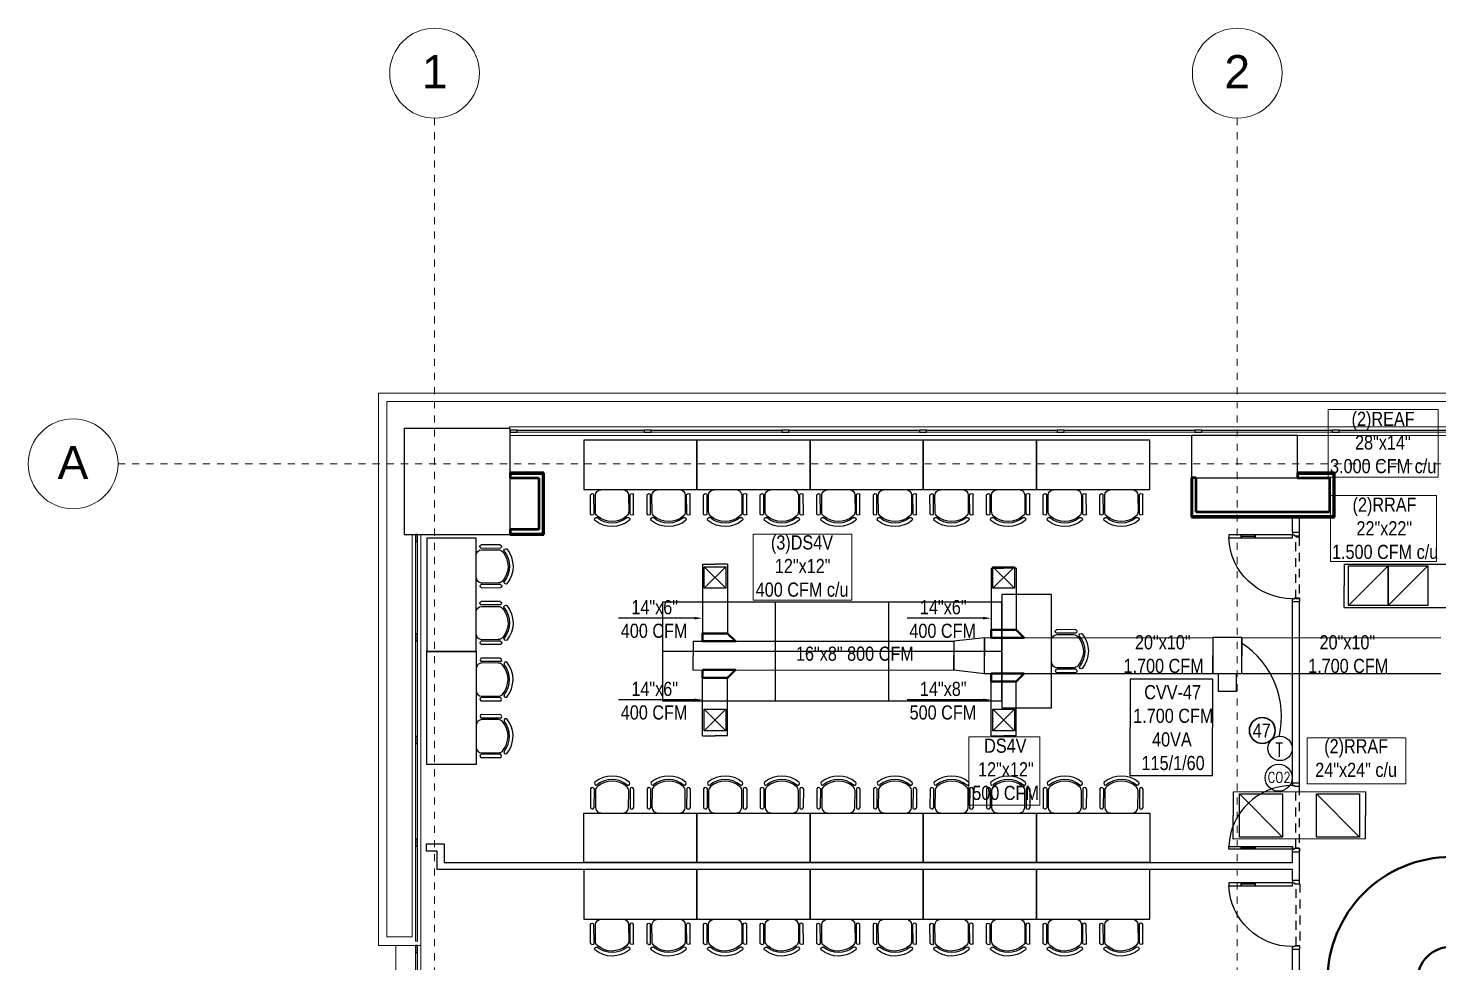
# Model space of a CAD drawing. Header units: inches. Extents: x -3 to 209, y -384 to 20.
# Drawn here: x 121.41 to 141.35, y 7.06 to 20.26 of the extents above; entities that cross this region are included whole.
import ezdxf
from ezdxf import colors
from ezdxf.entities.mleader import LeaderData, LeaderLine
from ezdxf.math import Vec2, Vec3

# ---------------------------------------------------------------- set-up
doc = ezdxf.new("R2010")
doc.units = ezdxf.units.IN
doc.header["$MEASUREMENT"] = 0
for name, pattern in [('Grid Line 1_2_', [0.022225, 0.0127, -0.003175, 0.003175, -0.003175]), ('Hidden', [7.1438, 4.7625, -2.3813]), ('HIDDEN2', [0.1875, 0.125, -0.0625])]:
    doc.linetypes.add(name, pattern=pattern)
for name, color, linetype, lineweight in [('A-GLAZ-CURT', 253, 'Continuous', 9), ('A-GLAZ-CWMG', 253, 'Continuous', 9), ('A-WALL-PATT', 253, 'Continuous', 50), ('HVAC -Textos Rejillas', 2, 'Continuous', 9), ('HVAC -Textos Suministro', 7, 'Continuous', 9), ('HVAC Suministro', 5, 'Continuous', 40), ('S-COLS', 6, 'Continuous', 13), ('S-GRID', 253, 'Continuous', 9), ('S-GRID-IDEN', 253, 'Continuous', 9), ('TUBO HVAC', 1, 'Continuous', 30)]:
    doc.layers.add(name, color=color, linetype=linetype, lineweight=lineweight)
for name, color, linetype in [('A-WALL', 253, 'Continuous'), ('BASE PLAN$0$NBS-HEAVY', 253, 'Continuous'), ('BASE PLAN$0$NDS-DOORS', 253, 'Continuous'), ('hidden line ko ito', 253, 'Continuous'), ('HVAC TEXTO CVV', 2, 'Continuous'), ('HVAC-Accesorios', 1, 'Continuous'), ('HVAC-Equipos', 3, 'Continuous'), ('HVAC-Rejillas', 2, 'HIDDEN2'), ('HVAC-Retorno', 20, 'Continuous'), ('HVAC-Suministro', 170, 'Continuous'), ('NFF-FURN', 253, 'Continuous')]:
    doc.layers.add(name, color=color, linetype=linetype)
doc.styles.add('Arial', font='arial.ttf', dxfattribs={"height": 0.225})
doc.styles.add('Arial Narrow', font='ARIALN.TTF', dxfattribs={"height": 0.00295})
doc.styles.add('ROMANS', font='romans.shx', dxfattribs={"width": 0.8})
doc.styles.get("Standard").update_dxf_attribs({"font": 'arial.ttf'})

# ---------------------------------------------------------------- blocks, each defined once
blk = doc.blocks.new('ds')
at = {"linetype": 'ByBlock', "lineweight": -2}
for p, q in [((-0.0127, -0.0127), (0.0127, 0.0127)), ((-0.0127, 0.0127), (0.0127, -0.0127)), ((-0.0127, -0.0127), (-0.0127, 0.0127)), ((-0.0127, 0.0127), (0.0127, 0.0127)), ((0.0127, 0.0127), (0.0127, -0.0127)), ((0.0127, -0.0127), (-0.0127, -0.0127))]:
    blk.add_line(p, q, dxfattribs=at)
blk = doc.blocks.new('Termostato 1')
at = {"linetype": 'ByBlock', "lineweight": -2}
blk.add_circle((725.333, -473.718), 0.172, dxfattribs=at)
at = {"linetype": 'ByBlock', "lineweight": -2, "insert": (725.414, -473.651, -2.384), "char_height": 0.2, "width": 2.87595, "attachment_point": 1, "rotation": 270, "style": 'ROMANS'}
blk.add_mtext('T', dxfattribs=at)
blk = doc.blocks.new('CO2')
at = {"linetype": 'ByBlock', "lineweight": -2}
blk.add_circle((-74869.314, 50750.37), 0.191, dxfattribs=at)
at = {"linetype": 'ByBlock', "lineweight": -2, "insert": (-74869.469, 50750.451, -2.384), "char_height": 0.15, "width": 2.87595, "attachment_point": 1, "rotation": 0, "style": 'ROMANS'}
blk.add_mtext('CO2', dxfattribs=at)
blk = doc.blocks.new('*U61')
blk.add_lwpolyline([(-0.182, -0.057), (-0.182, 0), (0, 0), (0.057, -0.057), (-0.182, -0.057)])
blk = doc.blocks.new('rr')
at = {"linetype": 'ByBlock', "lineweight": -2}
for p, q in [((-0.0127, -0.0127), (0.0127, 0.0127)), ((-0.0127, -0.0127), (-0.0127, 0.0127)), ((-0.0127, 0.0127), (0.0127, 0.0127)), ((0.0127, 0.0127), (0.0127, -0.0127)), ((0.0127, -0.0127), (-0.0127, -0.0127))]:
    blk.add_line(p, q, dxfattribs=at)
blk = doc.blocks.new('Grid - Grid Head - Circle-50561-PLANTA COMUNICACIONES PISO 3 - Dependiente 1')
at = {"layer": 'S-GRID-IDEN', "linetype": 'ByBlock', "lineweight": -2}
blk.add_circle((0, 0), 0.00635, dxfattribs=at)
blk = doc.blocks.new('BASE PLAN$0$zw$FEBB')
at = {"layer": 'BASE PLAN$0$NDS-DOORS', "linetype": 'ByBlock', "lineweight": -2}
for p, q in [((38, 1000), (78, 1000)), ((38, 825), (38, 1000)), ((78, 1000), (78, 825)), ((38, 825), (78, 825)), ((38, 825), (78, 825)), ((58, 625), (58, 825)), ((58, 625), (58, 825)), ((38, 100), (38, 625)), ((38, 625), (78, 625)), ((38, 625), (78, 625)), ((78, 625), (78, 100)), ((0, 100), (38, 100)), ((0, 100), (0, 0)), ((50, 0), (0, 0)), ((38, 100), (38, 70)), ((78, 100), (38, 100)), ((38, 70), (50, 70)), ((50, 70), (50, 0)), ((938, 70), (926, 70)), ((926, 70), (926, 0)), ((926, 0), (976, 0)), ((976, 100), (938, 100)), ((938, 100), (938, 70)), ((976, 100), (976, 0))]:
    blk.add_line(p, q, dxfattribs=at)
blk.add_lwpolyline([(38, 625), (38, 825), (78, 825), (78, 625)], close=True, dxfattribs=at)
for points in [[(78, 825), (38, 825)], [(38, 625), (78, 625)]]:
    blk.add_lwpolyline(points, dxfattribs=at)
blk.add_arc((38, 100), 900, 0, 87.4527, dxfattribs=at)
blk = doc.blocks.new('A$C3D314434')
at = {"layer": 'hidden line ko ito', "linetype": 'ByBlock', "lineweight": -2}
for p, q in [((-304, 208), (-305, -61)), ((-254, 211), (-255, -65)), ((256, 209), (255, -67)), ((306, 205), (305, -64)), ((-234, 177), (-235, -54)), ((235, -56), (236, 176)), ((-156, -134), (154, -136))]:
    blk.add_line(p, q, dxfattribs=at)
for centre, radius, start, end in [((-279, 198), 27.4, 27.5656, 159.5515), ((-223, 284), 25.8, 144.9256, 291.0949), ((0, 0), 386, 50.3827, 129.1845), ((-154, 177), 80, 131.0612, 179.7836), ((0, 0), 336, 50.2105, 129.3568), ((0, 0), 315, 48.506, 131.0612), ((156, 176), 80, 359.7836, 48.506), ((225, 283), 25.8, 248.4723, 34.6416), ((280, 196), 27.4, 20.0157, 152.0016), ((-279, -52), 27.4, 200.0157, 332.0016), ((-155, -54), 80, 179.7836, 269.7836), ((155, -56), 80, 269.7836, 359.7836), ((279, -54), 27.4, 207.5656, 339.5515)]:
    blk.add_arc(centre, radius, start, end, dxfattribs=at)
blk = doc.blocks.new('tr-puk')
at = {"layer": 'NFF-FURN', "linetype": 'ByBlock', "lineweight": -2}
blk.add_lwpolyline([(512038, 335053), (512737, 335053), (512737, 333452), (512038, 333452)], close=True, dxfattribs=at)
at = {"layer": 'NFF-FURN', "linetype": 'ByBlock', "lineweight": -2, "rotation": 89.99999999999994}
for p in [(511902, 334652), (511902, 333852)]:
    blk.add_blockref('A$C3D314434', p, dxfattribs=at)

msp = doc.modelspace()

# ---------------------------------------------------------------- linework, layer by layer
at = {"layer": 'A-GLAZ-CURT', "lineweight": 18}
for p, q in [((130.116, 14.58), (128.32, 14.58)), ((128.32, 14.58), (128.32, 14.555)), ((130.116, 14.555), (130.116, 14.58)), ((132.061, 14.58), (130.216, 14.58)), ((130.216, 14.58), (130.216, 14.555)), ((132.061, 14.555), (132.061, 14.58)), ((134.007, 14.58), (132.161, 14.58)), ((132.161, 14.58), (132.161, 14.555)), ((134.007, 14.555), (134.007, 14.58)), ((135.953, 14.58), (134.107, 14.58)), ((134.107, 14.58), (134.107, 14.555)), ((135.953, 14.555), (135.953, 14.58)), ((137.899, 14.58), (136.053, 14.58)), ((136.053, 14.58), (136.053, 14.555)), ((137.899, 14.555), (137.899, 14.58)), ((139.844, 14.58), (137.999, 14.58)), ((137.999, 14.58), (137.999, 14.555)), ((139.844, 14.555), (139.844, 14.58)), ((141.79, 14.58), (139.944, 14.58)), ((139.944, 14.58), (139.944, 14.555)), ((128.32, 14.555), (130.116, 14.555)), ((130.216, 14.555), (132.061, 14.555)), ((132.161, 14.555), (134.007, 14.555)), ((134.107, 14.555), (135.953, 14.555)), ((136.053, 14.555), (137.899, 14.555)), ((137.999, 14.555), (139.844, 14.555)), ((139.944, 14.555), (141.79, 14.555)), ((126.883, 13.008), (126.883, 11.707)), ((126.908, 13.008), (126.883, 13.008)), ((126.908, 11.707), (126.908, 13.008)), ((126.883, 11.707), (126.908, 11.707)), ((126.883, 11.607), (126.883, 10.256)), ((126.908, 11.607), (126.883, 11.607)), ((126.908, 10.256), (126.908, 11.607)), ((126.883, 10.256), (126.908, 10.256)), ((126.883, 10.156), (126.883, 8.805)), ((126.908, 10.156), (126.883, 10.156)), ((126.908, 8.805), (126.908, 10.156)), ((126.883, 8.805), (126.908, 8.805)), ((126.883, 8.705), (126.883, 7.364)), ((126.908, 8.705), (126.883, 8.705)), ((126.908, 7.364), (126.908, 8.705)), ((126.883, 7.364), (126.908, 7.364)), ((126.883, 7.204), (126.883, 6.258)), ((126.908, 7.204), (126.883, 7.204)), ((126.908, 6.258), (126.908, 7.204))]:
    msp.add_line(p, q, dxfattribs=at)
at = {"layer": 'A-GLAZ-CWMG', "lineweight": 25}
for p, q in [((128.32, 14.583), (128.22, 14.583)), ((128.22, 14.583), (128.22, 14.553)), ((128.32, 14.553), (128.32, 14.583)), ((128.22, 14.553), (128.32, 14.553)), ((126.881, 13.108), (126.881, 13.008)), ((126.911, 13.108), (126.881, 13.108)), ((126.881, 13.008), (126.911, 13.008)), ((126.911, 13.008), (126.911, 13.108)), ((126.881, 7.304), (126.881, 7.204)), ((126.911, 7.304), (126.881, 7.304)), ((126.881, 7.204), (126.911, 7.204)), ((126.911, 7.204), (126.911, 7.304))]:
    msp.add_line(p, q, dxfattribs=at)
at = {"layer": 'A-GLAZ-CWMG'}
for p, q in [((130.116, 14.583), (128.32, 14.583)), ((132.061, 14.583), (130.216, 14.583)), ((134.007, 14.583), (132.161, 14.583)), ((135.953, 14.583), (134.107, 14.583)), ((137.899, 14.583), (136.053, 14.583)), ((139.844, 14.583), (137.999, 14.583)), ((141.79, 14.583), (139.944, 14.583)), ((130.116, 14.553), (128.32, 14.553)), ((132.061, 14.553), (130.216, 14.553)), ((134.007, 14.553), (132.161, 14.553)), ((135.953, 14.553), (134.107, 14.553)), ((137.899, 14.553), (136.053, 14.553)), ((139.844, 14.553), (137.999, 14.553)), ((141.79, 14.553), (139.944, 14.553)), ((126.881, 11.707), (126.881, 13.008)), ((126.911, 11.707), (126.911, 13.008)), ((126.881, 10.256), (126.881, 11.607)), ((126.911, 10.256), (126.911, 11.607)), ((126.881, 8.805), (126.881, 10.156)), ((126.911, 8.805), (126.911, 10.156)), ((126.881, 7.364), (126.881, 8.705)), ((126.911, 7.364), (126.911, 8.705)), ((126.883, 7.364), (126.881, 7.364)), ((126.881, 6.258), (126.881, 7.204)), ((126.911, 7.364), (126.908, 7.364)), ((126.911, 6.258), (126.911, 7.204))]:
    msp.add_line(p, q, dxfattribs=at)
at = {"layer": 'A-GLAZ-CWMG', "lineweight": 25, "extrusion": (0, 0, -1)}
for p, q in [((130.216, 14.583), (130.116, 14.583)), ((130.116, 14.583), (130.116, 14.553)), ((130.216, 14.553), (130.216, 14.583)), ((132.161, 14.583), (132.061, 14.583)), ((132.061, 14.583), (132.061, 14.553)), ((132.161, 14.553), (132.161, 14.583)), ((134.107, 14.583), (134.007, 14.583)), ((134.007, 14.583), (134.007, 14.553)), ((134.107, 14.553), (134.107, 14.583)), ((136.053, 14.583), (135.953, 14.583)), ((135.953, 14.583), (135.953, 14.553)), ((136.053, 14.553), (136.053, 14.583)), ((137.999, 14.583), (137.899, 14.583)), ((137.899, 14.583), (137.899, 14.553)), ((137.999, 14.553), (137.999, 14.583)), ((139.944, 14.583), (139.844, 14.583)), ((139.844, 14.583), (139.844, 14.553)), ((139.944, 14.553), (139.944, 14.583)), ((130.116, 14.553), (130.216, 14.553)), ((132.061, 14.553), (132.161, 14.553)), ((134.007, 14.553), (134.107, 14.553)), ((135.953, 14.553), (136.053, 14.553)), ((137.899, 14.553), (137.999, 14.553)), ((139.844, 14.553), (139.944, 14.553)), ((126.881, 11.707), (126.881, 11.607)), ((126.911, 11.707), (126.881, 11.707)), ((126.881, 11.607), (126.911, 11.607)), ((126.911, 11.607), (126.911, 11.707)), ((126.881, 10.256), (126.881, 10.156)), ((126.911, 10.256), (126.881, 10.256)), ((126.911, 10.156), (126.911, 10.256)), ((126.881, 10.156), (126.911, 10.156)), ((126.881, 8.805), (126.881, 8.705)), ((126.911, 8.805), (126.881, 8.805)), ((126.911, 8.705), (126.911, 8.805)), ((126.881, 8.705), (126.911, 8.705))]:
    msp.add_line(p, q, dxfattribs=at)
at = {"layer": 'A-WALL', "lineweight": 18}
for p, q in [((126.358, 15.107), (143.786, 15.107)), ((126.358, 15.107), (126.358, 14.987)), ((126.358, 7.304), (126.358, 14.987)), ((143.666, 14.987), (126.478, 14.987)), ((126.478, 14.987), (126.478, 7.424)), ((128.21, 14.628), (143.666, 14.628)), ((128.21, 14.608), (128.21, 14.628)), ((143.666, 14.508), (128.221, 14.508)), ((128.675, 13.958), (128.22, 13.958)), ((128.675, 13.958), (128.675, 13.908)), ((128.675, 13.128), (128.675, 13.908)), ((137.872, 13.908), (137.872, 13.426)), ((139.854, 13.958), (139.352, 13.958)), ((139.854, 13.958), (139.854, 13.908)), ((139.854, 13.376), (139.854, 13.908)), ((137.872, 13.376), (137.872, 13.426)), ((137.872, 13.376), (139.804, 13.376)), ((139.854, 13.376), (139.804, 13.376)), ((126.836, 7.424), (126.836, 13.108)), ((126.956, 13.108), (126.956, 7.424)), ((128.22, 13.128), (128.625, 13.128)), ((128.675, 13.128), (128.625, 13.128)), ((126.478, 7.424), (126.836, 7.424)), ((126.956, 7.304), (126.956, 7.424)), ((126.358, 7.304), (126.478, 7.304)), ((126.881, 7.304), (126.478, 7.304)), ((126.606, 5.108), (126.606, 7.304)), ((126.956, 7.304), (126.911, 7.304)), ((126.956, 7.304), (126.956, 5.108))]:
    msp.add_line(p, q, dxfattribs=at)
at = {"layer": 'A-WALL', "lineweight": 50}
for p, q in [((128.695, 13.978), (128.22, 13.978)), ((128.22, 13.978), (128.22, 13.908)), ((128.695, 13.958), (128.695, 13.978)), ((139.874, 13.978), (139.352, 13.978)), ((139.352, 13.978), (139.352, 13.908)), ((139.874, 13.958), (139.874, 13.978)), ((128.22, 13.908), (128.625, 13.908)), ((128.625, 13.908), (128.625, 13.178)), ((128.695, 13.908), (128.695, 13.958)), ((128.695, 13.108), (128.695, 13.908)), ((137.922, 13.908), (137.852, 13.908)), ((137.852, 13.908), (137.852, 13.426)), ((137.922, 13.426), (137.922, 13.908)), ((139.352, 13.908), (139.804, 13.908)), ((139.804, 13.908), (139.804, 13.426)), ((139.874, 13.908), (139.874, 13.958)), ((139.874, 13.356), (139.874, 13.908)), ((137.852, 13.426), (137.852, 13.376)), ((137.852, 13.376), (137.852, 13.356)), ((139.804, 13.426), (137.922, 13.426)), ((128.625, 13.178), (128.22, 13.178)), ((128.22, 13.178), (128.22, 13.108)), ((137.852, 13.356), (139.804, 13.356)), ((139.804, 13.356), (139.854, 13.356)), ((139.854, 13.356), (139.874, 13.356)), ((128.22, 13.108), (128.625, 13.108)), ((128.625, 13.108), (128.675, 13.108)), ((128.675, 13.108), (128.695, 13.108))]:
    msp.add_line(p, q, dxfattribs=at)
at = {"layer": 'A-WALL-PATT', "linetype": 'Continuous', "lineweight": 9}
for p, q in [((137.858, 13.593), (137.852, 13.605)), ((138.193, 13.362), (138.19, 13.356))]:
    msp.add_line(p, q, dxfattribs=at)
at = {"layer": 'BASE PLAN$0$NBS-HEAVY'}
for p, q in [((139.28, 13.14), (139.28, 13.356)), ((139.38, 13.14), (139.38, 13.356)), ((139.28, 13.14), (139.38, 13.14)), ((139.28, 9.563), (139.28, 12.164)), ((139.28, 12.164), (139.38, 12.164)), ((139.38, 9.551), (139.38, 12.164)), ((139.28, 9.601), (139.38, 9.601)), ((139.28, 8.475), (139.28, 8.703)), ((139.28, 8.625), (139.38, 8.625)), ((139.38, 8.225), (139.38, 8.675)), ((139.28, 8.225), (139.28, 8.375)), ((139.28, 8.225), (139.38, 8.225)), ((139.28, 3.534), (139.28, 7.249)), ((139.28, 7.249), (139.38, 7.249)), ((139.38, 3.534), (139.38, 7.249))]:
    msp.add_line(p, q, dxfattribs=at)
msp.add_lwpolyline([(139.28, 8.375), (127.19, 8.375), (127.19, 8.637), (127.04, 8.637), (127.04, 8.737), (127.29, 8.737), (127.29, 8.475), (139.28, 8.475)], dxfattribs=at)
at = {"layer": 'HVAC -Textos Rejillas'}
for points in [[(141.341, 13.921), (139.788, 13.921), (139.788, 14.874), (141.341, 14.874)], [(141.32, 12.728), (139.818, 12.728), (139.818, 13.658), (141.32, 13.658)], [(140.884, 9.588), (139.489, 9.588), (139.489, 10.234), (140.884, 10.234)]]:
    msp.add_lwpolyline(points, close=True, dxfattribs=at)
at = {"layer": 'HVAC -Textos Suministro'}
for points in [[(133.052, 12.18), (131.657, 12.18), (131.657, 13.114), (133.052, 13.114)], [(135.712, 9.287), (134.708, 9.287), (134.708, 10.252), (135.712, 10.252)]]:
    msp.add_lwpolyline(points, close=True, dxfattribs=at)
at = {"layer": 'HVAC Suministro'}
msp.add_lwpolyline([(141.047, 6.807), (139.777, 6.807, -0.414214), (141.523, 8.553), (141.523, 7.283, 0.414214)], format="xyb", close=True, dxfattribs=at)
at = {"layer": 'HVAC TEXTO CVV', "color": 1}
msp.add_lwpolyline([(136.981, 9.705), (138.15, 9.705), (138.155, 11.067), (136.986, 11.067)], close=True, dxfattribs=at)
at = {"layer": 'HVAC-Accesorios', "color": 1, "linetype": 'Hidden'}
msp.add_arc((137.904, 10.543), 1.222, 346.4508, 57.2949, dxfattribs=at)
at = {"layer": 'HVAC-Equipos'}
for points in [[(138.157, 11.652), (138.157, 11.144), (138.564, 11.144), (138.564, 11.652)], [(138.234, 11.144), (138.488, 11.144), (138.488, 10.89), (138.234, 10.89)]]:
    msp.add_lwpolyline(points, close=True, dxfattribs=at)
at = {"layer": 'HVAC-Rejillas'}
for points in [[(139.328, 13.076), (139.378, 13.076), (139.378, 12.2), (139.328, 12.2)], [(139.328, 9.551), (139.378, 9.551), (139.378, 8.675), (139.328, 8.675)], [(139.336, 8.175), (139.386, 8.175), (139.386, 7.299), (139.336, 7.299)]]:
    msp.add_lwpolyline(points, close=True, dxfattribs=at)
at = {"layer": 'HVAC-Retorno'}
for p, q in [((140.012, 12.688), (140.012, 12.383)), ((140.012, 12.688), (148.001, 12.688)), ((140.012, 12.078), (140.012, 12.383)), ((140.012, 12.078), (148.001, 12.078)), ((140.312, 9.471), (138.442, 9.468)), ((138.442, 9.468), (138.443, 9.136)), ((140.312, 9.471), (140.313, 9.139)), ((138.443, 8.804), (138.443, 9.136)), ((140.313, 8.807), (140.313, 9.139)), ((140.313, 8.807), (138.443, 8.804))]:
    msp.add_line(p, q, dxfattribs=at)
at = {"layer": 'HVAC-Suministro'}
for p, q in [((130.94, 12.692), (131.118, 12.692)), ((130.94, 12.692), (130.94, 11.711)), ((131.296, 12.692), (131.118, 12.692)), ((131.296, 12.692), (131.296, 11.711)), ((135.02, 12.631), (135.198, 12.631)), ((135.02, 12.631), (135.02, 11.762)), ((135.376, 12.631), (135.198, 12.631)), ((135.376, 12.631), (135.376, 11.762)), ((130.81, 11.601), (130.81, 11.397)), ((130.81, 11.601), (134.496, 11.601)), ((130.94, 11.711), (131.118, 11.711)), ((131.296, 11.711), (131.118, 11.711)), ((134.496, 11.601), (134.496, 11.398)), ((134.929, 11.651), (138.157, 11.652)), ((134.929, 11.651), (134.929, 11.397)), ((135.02, 11.762), (135.198, 11.762)), ((135.376, 11.762), (135.198, 11.762)), ((138.157, 11.652), (138.157, 11.398)), ((138.564, 11.651), (141.379, 11.652)), ((138.564, 11.651), (138.564, 11.397)), ((130.81, 11.194), (130.81, 11.397)), ((134.496, 11.195), (134.496, 11.398)), ((134.929, 11.143), (134.929, 11.397)), ((138.157, 11.144), (138.157, 11.398)), ((138.564, 11.143), (138.564, 11.397)), ((130.81, 11.194), (134.496, 11.195)), ((130.94, 10.264), (130.94, 11.084)), ((130.94, 11.084), (131.118, 11.084)), ((131.296, 11.084), (131.118, 11.084)), ((131.296, 10.264), (131.296, 11.084)), ((134.929, 11.143), (138.157, 11.144)), ((135.02, 10.264), (135.02, 11.033)), ((135.02, 11.033), (135.198, 11.033)), ((135.376, 11.033), (135.198, 11.033)), ((135.376, 10.264), (135.376, 11.033)), ((138.564, 11.143), (141.379, 11.144)), ((130.94, 10.264), (131.118, 10.264)), ((131.296, 10.264), (131.118, 10.264)), ((135.02, 10.264), (135.198, 10.264)), ((135.376, 10.264), (135.198, 10.264))]:
    msp.add_line(p, q, dxfattribs=at)
msp.add_lwpolyline([(134.929, 11.651), (134.496, 11.601), (134.496, 11.195), (134.929, 11.143)], close=True, dxfattribs=at)
at = {"layer": 'NFF-FURN'}
for points in [[(135.175, 10.658), (135.874, 10.658), (135.874, 12.259), (135.175, 12.259), (135.175, 10.658)], [(130.374, 12.158), (130.374, 10.759), (135.175, 10.759)], [(130.374, 12.158), (135.175, 12.158)], [(131.974, 10.759), (131.974, 12.158)], [(133.574, 10.759), (133.574, 12.158)], [(135.175, 10.759), (135.175, 12.158)], [(130.374, 11.459), (135.175, 11.459)]]:
    msp.add_lwpolyline(points, dxfattribs=at)
at = {"layer": 'S-COLS', "lineweight": 25}
for p, q in [((128.221, 14.608), (126.721, 14.608)), ((126.721, 14.608), (126.721, 13.108)), ((128.221, 13.108), (128.221, 14.608)), ((139.353, 14.508), (137.853, 14.508)), ((137.853, 14.508), (137.853, 13.908)), ((139.353, 13.908), (139.353, 14.508)), ((137.853, 13.908), (139.353, 13.908)), ((126.721, 13.108), (128.221, 13.108))]:
    msp.add_line(p, q, dxfattribs=at)
at = {"layer": 'S-GRID', "linetype": 'Grid Line 1_2_'}
for p, q in [((127.153, 18.992), (127.153, -28.008)), ((138.501, 18.992), (138.501, -28.008)), ((122.677, 14.108), (191.998, 14.108))]:
    msp.add_line(p, q, dxfattribs=at)
at = {"layer": 'TUBO HVAC'}
msp.add_circle((138.855, 10.341), 0.183, dxfattribs=at)

# ---------------------------------------------------------------- block references
at = {"layer": 'BASE PLAN$0$NDS-DOORS', "rotation": 90}
for p, xscale, yscale, zscale in [((139.38, 13.14), -0.0009999999999852304, 0.0009999999999852304, 0.0009999999999852297), ((139.38, 8.625), 0.0009999999999852306, 0.0009999999999852306, 0.0009999999999852306), ((139.38, 8.225), -0.0009999999999852304, 0.0009999999999852304, 0.0009999999999852297)]:
    msp.add_blockref('BASE PLAN$0$zw$FEBB', p, dxfattribs=dict(at, xscale=xscale, yscale=yscale, zscale=zscale))
at = {"layer": 'HVAC Suministro', "xscale": 1.953866694221574, "yscale": 1.953866694221574, "zscale": 1.953866694221574}
for p in [(131.296, 11.711), (135.376, 11.762)]:
    msp.add_blockref('*U61', p, dxfattribs=at)
at = {"layer": 'HVAC Suministro', "xscale": -1.953866694221574, "yscale": 1.953866694221574, "zscale": 1.953866694221574, "rotation": 180}
for p in [(131.296, 11.084), (135.376, 11.033)]:
    msp.add_blockref('*U61', p, dxfattribs=at)
at = {"layer": 'HVAC-Equipos', "rotation": 90.00000000172517}
msp.add_blockref('Termostato 1', (-334.611, -715.247), dxfattribs=at)
at = {"layer": 'HVAC-Equipos'}
msp.add_blockref('CO2', (75008.401, -50740.698), dxfattribs=at)
at = {"layer": 'HVAC-Rejillas', "zscale": 12}
for name, p, xscale, yscale, rotation in [('ds', (131.118, 12.501), 12, 12, 180), ('ds', (135.198, 12.501), 12, 12, 180), ('ds', (131.118, 10.488), 12, 12, 180), ('ds', (135.198, 10.488), 12, 12, 180), ('rr', (138.836, 9.138), 24, 24, 270.0385137003066), ('rr', (139.925, 9.139), 24, 24, 270.0385137003066)]:
    msp.add_blockref(name, p, dxfattribs=dict(at, xscale=xscale, yscale=yscale, rotation=rotation))
at = {"layer": 'HVAC-Rejillas', "xscale": 22, "yscale": 22, "zscale": 12}
for p in [(140.355, 12.386), (140.914, 12.386)]:
    msp.add_blockref('rr', p, dxfattribs=at)
at = {"layer": 'NFF-FURN', "yscale": 0.0009999999999852297, "zscale": 0.0009999999999852297}
for name, p, xscale, rotation in [('tr-puk', (-204.191, -498.295), -0.0009999999999852297, 270), ('tr-puk', (-202.591, -498.295), -0.0009999999999852297, 270), ('tr-puk', (-200.991, -498.295), -0.0009999999999852297, 270), ('tr-puk', (-199.39, -498.295), -0.0009999999999852297, 270), ('tr-puk', (-197.79, -498.295), -0.0009999999999852297, 270), ('A$C3D314434', (136.01, 11.459), -0.0009999999999852297, 270), ('tr-puk', (639.778, 344.911), 0.0009999999999852297, 180), ('tr-puk', (-204.191, 521.212), 0.0009999999999852297, 270), ('tr-puk', (-202.591, 521.212), 0.0009999999999852297, 270), ('tr-puk', (-200.991, 521.212), 0.0009999999999852297, 270), ('tr-puk', (-199.39, 521.212), 0.0009999999999852297, 270), ('tr-puk', (-197.79, 521.212), 0.0009999999999852297, 270), ('tr-puk', (-204.191, -504.363), -0.0009999999999852297, 270), ('tr-puk', (-202.591, -504.363), -0.0009999999999852297, 270), ('tr-puk', (-200.991, -504.363), -0.0009999999999852297, 270), ('tr-puk', (-199.39, -504.363), -0.0009999999999852297, 270), ('tr-puk', (-197.79, -504.363), -0.0009999999999852297, 270)]:
    msp.add_blockref(name, p, dxfattribs=dict(at, xscale=xscale, rotation=rotation))
at = {"layer": 'NFF-FURN', "xscale": -0.0009999999999852297, "yscale": 0.0009999999999852297, "zscale": 0.0009999999999852297}
msp.add_blockref('tr-puk', (639.778, -321.994), dxfattribs=at)
at = {"layer": 'S-GRID-IDEN', "xscale": 99.99999999999993, "yscale": 99.99999999999993, "zscale": 99.99999999999993}
for p, rotation in [((127.153, 19.627), 180), ((138.501, 19.627), 180), ((122.042, 14.108), 270)]:
    msp.add_blockref('Grid - Grid Head - Circle-50561-PLANTA COMUNICACIONES PISO 3 - Dependiente 1', p, dxfattribs=dict(at, rotation=rotation))

# ---------------------------------------------------------------- texts
at = {"layer": 'HVAC -Textos Rejillas', "char_height": 0.2, "width": 1.6348, "attachment_point": 1, "style": 'Arial Narrow'}
for s, insert in [('\\pi0.38391;(2)REAF\\P\\pi0.43255;28"x14"\\P\\pi0.078998;3.000 CFM c/u', (139.734, 14.842)), ('\\pi0.37763;(2)RRAF\\P\\pi0.43255;22"x22"\\P\\pi0.086706;1.500 CFM c/u', (139.754, 13.63)), ('\\pi0.37763;(2)RRAF\\P\\pi0.25083;24"x24" c/u', (139.353, 10.217))]:
    msp.add_mtext(s, dxfattribs=dict(at, insert=insert))
at = {"layer": 'HVAC -Textos Suministro', "char_height": 0.2, "attachment_point": 1, "style": 'Arial Narrow'}
for s, insert, width in [('\\pi0.38596;(3)DS4V\\P\\pi0.44162;12"x12"\\P\\pi0.17129;400 CFM c/u', (131.522, 13.097), 1.6348), ('\\pi0.70163;14"x6" \\P\\pi0.55252;400 CFM', (129.233, 12.182), 2.02741), ('\\pi0.70163;14"x6" \\P\\pi0.55252;400 CFM', (133.313, 12.182), 2.02741), ('\\pi0.20938;20"x10" \\P\\pi0.048465;1.700 CFM', (136.845, 11.686), 1.18847), ('\\pi0.20938;20"x10" \\P\\pi0.048465;1.700 CFM', (139.455, 11.686), 1.18847), ('16"x8" 800 CFM', (132.262, 11.525), 2.02741), ('\\pi0.70163;14"x6" \\P\\pi0.55252;400 CFM', (129.233, 11.028), 2.02741), ('\\pi0.70163;14"x8" \\P\\pi0.55579;500 CFM', (133.313, 11.028), 2.02741), ('\\pi0.52763;DS4V\\P\\pi0.44162;12"x12"\\P\\pi0.35949;500 CFM', (134.395, 10.225), 1.6348)]:
    msp.add_mtext(s, dxfattribs=dict(at, insert=insert, width=width))
at = {"layer": 'HVAC TEXTO CVV', "color": 1, "char_height": 0.2, "width": 1.6348, "attachment_point": 1, "style": 'Arial Narrow'}
for s, insert in [('\\pi0.42729;CVV-47\\P\\pi0.27163;1.700 CFM\\P\\pi0.53821;40VA\\P\\pi0.38937;115/1/60', (136.759, 10.981)), ('\\pi0.69673;47', (138.023, 10.438))]:
    msp.add_mtext(s, dxfattribs=dict(at, insert=insert))

# ---------------------------------------------------------------- leaders
at = {"layer": 'HVAC -Textos Suministro'}
ml = msp.add_multileader_mtext('Standard', dxfattribs=at)
ml.set_content('', color=256)
ml.set_leader_properties()
ml.build(insert=Vec2(0, 0))
ml.multileader.update_dxf_attribs({"dogleg_length": 0.36, "arrow_head_size": 0.113})
ctx = ml.context
ctx.base_point, ctx.char_height, ctx.arrow_head_size, ctx.landing_gap_size, ctx.plane_origin, ctx.plane_x_axis, ctx.plane_y_axis = Vec3(129.755, 11.927), 0.113, 0.113, 0.0564, Vec3(125.458, 12.425), Vec3(-1, 0), Vec3(0, -1)
notes = []
notes.append((ctx, [(1, (1, 1, 0), (129.969, 11.927), (-1, 0), 0.214, [(0, [(130.94, 11.927)], 0, [])])]))
ctx.mtext.insert, ctx.mtext.text_direction, ctx.mtext.rotation, ctx.mtext.flow_direction = Vec3(129.698, 11.87), Vec3(-1, 0), 3.141593, 5
ml = msp.add_multileader_mtext('Standard', dxfattribs=at)
ml.set_content('', color=256)
ml.set_leader_properties()
ml.build(insert=Vec2(0, 0))
ml.multileader.update_dxf_attribs({"dogleg_length": 0.36, "arrow_head_size": 0.113})
ctx = ml.context
ctx.base_point, ctx.char_height, ctx.arrow_head_size, ctx.landing_gap_size, ctx.plane_origin, ctx.plane_x_axis, ctx.plane_y_axis = Vec3(133.835, 11.927), 0.113, 0.113, 0.0564, Vec3(129.538, 12.425), Vec3(-1, 0), Vec3(0, -1)
notes.append((ctx, [(1, (1, 1, 0), (134.048, 11.927), (-1, 0), 0.214, [(0, [(135.02, 11.927)], 0, [])])]))
ctx.mtext.insert, ctx.mtext.text_direction, ctx.mtext.rotation, ctx.mtext.flow_direction = Vec3(133.778, 11.87), Vec3(-1, 0), 3.141593, 5
ml = msp.add_multileader_mtext('Standard', dxfattribs=at)
ml.set_content('', color=256)
ml.set_leader_properties()
ml.build(insert=Vec2(0, 0))
ml.multileader.update_dxf_attribs({"dogleg_length": 0.36, "arrow_head_size": 0.113})
ctx = ml.context
ctx.base_point, ctx.char_height, ctx.arrow_head_size, ctx.landing_gap_size, ctx.plane_origin, ctx.plane_x_axis, ctx.plane_y_axis = Vec3(129.755, 10.773), 0.113, 0.113, 0.0564, Vec3(125.458, 11.271), Vec3(-1, 0), Vec3(0, -1)
notes.append((ctx, [(1, (1, 1, 0), (129.969, 10.773), (-1, 0), 0.214, [(0, [(130.94, 10.773)], 0, [])])]))
ctx.mtext.insert, ctx.mtext.text_direction, ctx.mtext.rotation, ctx.mtext.flow_direction = Vec3(129.698, 10.717), Vec3(-1, 0), 3.141593, 5
ml = msp.add_multileader_mtext('Standard', dxfattribs=at)
ml.set_content('', color=256)
ml.set_leader_properties()
ml.build(insert=Vec2(0, 0))
ml.multileader.update_dxf_attribs({"dogleg_length": 0.36, "arrow_head_size": 0.113})
ctx = ml.context
ctx.base_point, ctx.char_height, ctx.arrow_head_size, ctx.landing_gap_size, ctx.plane_origin, ctx.plane_x_axis, ctx.plane_y_axis = Vec3(133.835, 10.773), 0.113, 0.113, 0.0564, Vec3(129.538, 11.271), Vec3(-1, 0), Vec3(0, -1)
notes.append((ctx, [(1, (1, 1, 0), (134.048, 10.773), (-1, 0), 0.214, [(0, [(135.02, 10.773)], 0, [])])]))
ctx.mtext.insert, ctx.mtext.text_direction, ctx.mtext.rotation, ctx.mtext.flow_direction = Vec3(133.778, 10.717), Vec3(-1, 0), 3.141593, 5
for ctx, leaders in notes:
    for number, flags, end, landing, length, lines in leaders:
        leader = LeaderData()
        leader.index, (leader.has_last_leader_line, leader.has_dogleg_vector, leader.attachment_direction) = number, flags
        leader.last_leader_point, leader.dogleg_vector, leader.dogleg_length = Vec3(end), Vec3(landing), length
        for number, points, colour, breaks in lines:
            line = LeaderLine()
            line.index, line.vertices, line.color, line.breaks = number, Vec3.list(points), colors.encode_raw_color(colour), breaks
            leader.lines.append(line)
        ctx.leaders.append(leader)

# ---------------------------------------------------------------- next in the draw order: texts
at = {"layer": 'S-GRID-IDEN', "char_height": 0.468, "attachment_point": 2, "line_spacing_factor": 0.938532, "style": 'Arial', "bg_fill": 3, "box_fill_scale": 1.25, "bg_fill_color": 0, "bg_fill_transparency": 0}
for s, insert, width in [('1', (127.153, 19.882), 0.43434), ('2', (138.501, 19.882), 0.43434), ('A', (122.04, 14.36), 0.52006)]:
    msp.add_mtext(s, dxfattribs=dict(at, insert=insert, width=width))

doc.saveas('drawing.dxf')
